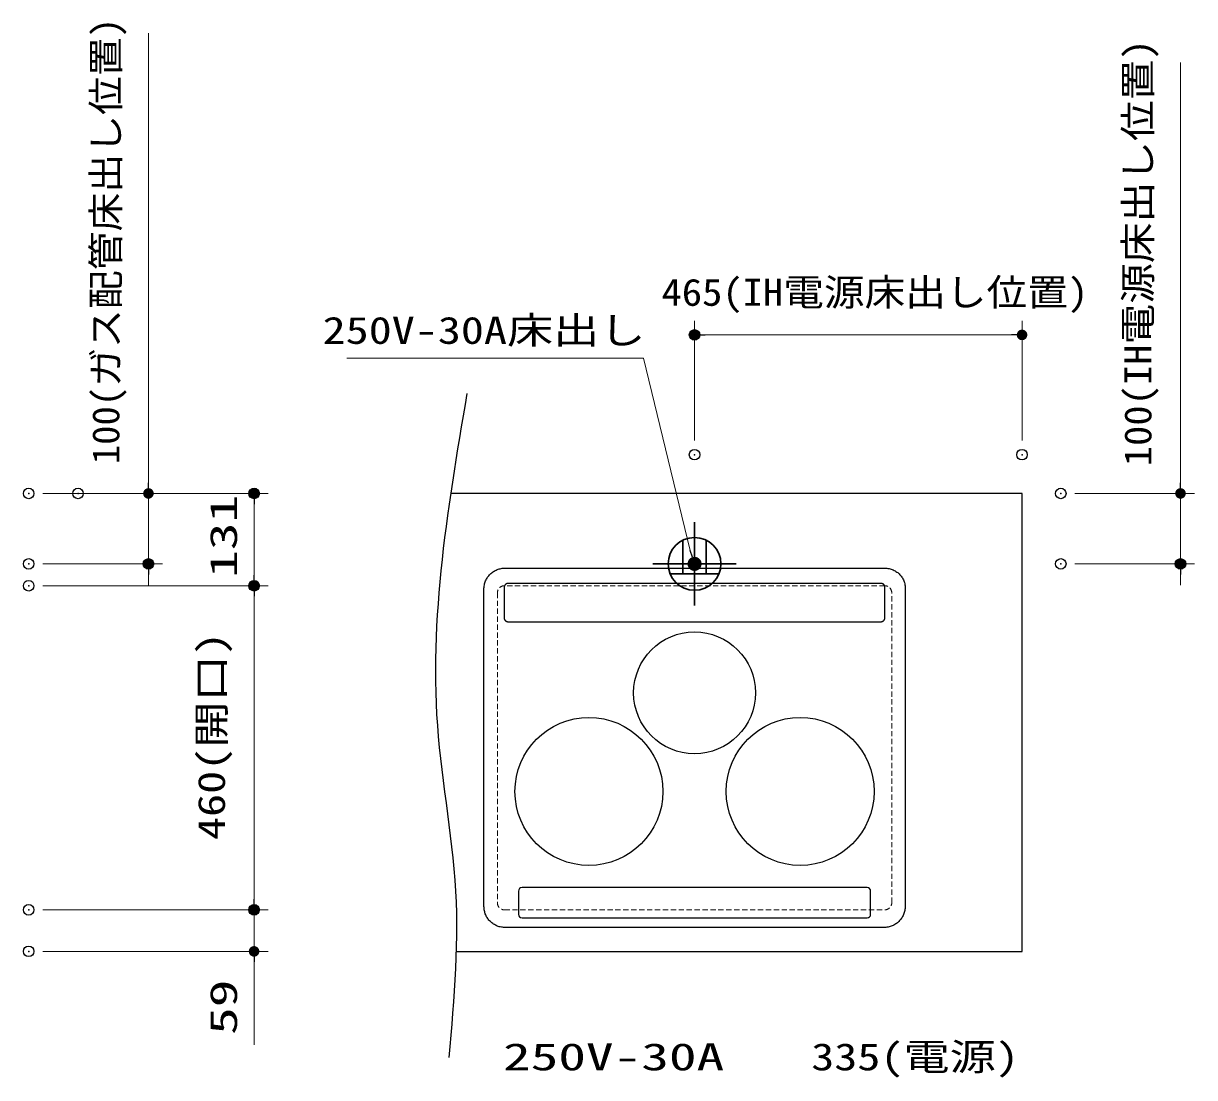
# Model space of a CAD drawing. Units: millimetres, scale not verified. Extents: x -9797 to 9797, y -4555 to 4555.
# Drawn here: x -4877 to -3214, y 806 to 2302 of the extents above; entities that cross this region are included whole.
import ezdxf
from ezdxf.enums import TextEntityAlignment as Align

# ---------------------------------------------------------------- set-up
doc = ezdxf.new("R2010")
doc.units = ezdxf.units.MM
doc.header["$LTSCALE"] = 30
doc.header["$PDMODE"] = 32
doc.header["$PDSIZE"] = 15
doc.linetypes.add('USER1', pattern=[0.375, 0.25, -0.125])
for name, color, linetype, lineweight in [('0-1_0', 7, 'Continuous', 25), ('0-2_細線ﾚｲﾔｰ', 91, 'Continuous', 5), ('0-3_寸法ﾚｲﾔｰ', 30, 'Continuous', 13), ('0-4_DEFPOINTS', 7, 'Continuous', 25), ('0-5_1', 7, 'Continuous', 25)]:
    doc.layers.add(name, color=color, linetype=linetype, lineweight=lineweight)
doc.styles.add('ＭＳ ゴシック', font='')
doc.styles.get('ＭＳ ゴシック').set_extended_font_data('MS Gothic')

# ---------------------------------------------------------------- blocks, each defined once
blk = doc.blocks.new('_DOT')
at = {"layer": '0-1_0', "color": 30}
blk.add_line((-15, 0), (-30, 0), dxfattribs=at)
for points in [[(0, 0), (-15, 0), (-14.88, 1.88)], [(0, 0), (-14.88, -1.88), (-15, 0)], [(0, 0), (-14.88, 1.88), (-14.53, 3.73)], [(0, 0), (-14.53, -3.73), (-14.88, -1.88)], [(0, 0), (-14.53, 3.73), (-13.95, 5.52)], [(0, 0), (-13.95, -5.52), (-14.53, -3.73)], [(0, 0), (-13.95, 5.52), (-13.14, 7.23)], [(0, 0), (-13.14, -7.23), (-13.95, -5.52)], [(0, 0), (-13.14, 7.23), (-12.14, 8.82)], [(0, 0), (-12.14, -8.82), (-13.14, -7.23)], [(0, 0), (-12.14, 8.82), (-10.93, 10.27)], [(0, 0), (-10.93, -10.27), (-12.14, -8.82)], [(0, 0), (-10.93, 10.27), (-9.56, 11.56)], [(0, 0), (-9.56, -11.56), (-10.93, -10.27)], [(0, 0), (-9.56, 11.56), (-8.04, 12.66)], [(0, 0), (-8.04, -12.66), (-9.56, -11.56)], [(0, 0), (-8.04, 12.66), (-6.39, 13.57)], [(0, 0), (-6.39, -13.57), (-8.04, -12.66)], [(0, 0), (-6.39, 13.57), (-4.64, 14.27)], [(0, 0), (-4.64, -14.27), (-6.39, -13.57)], [(0, 0), (-4.64, 14.27), (-2.81, 14.73)], [(0, 0), (-2.81, -14.73), (-4.64, -14.27)], [(0, 0), (-2.81, 14.73), (-0.94, 14.97)], [(0, 0), (-0.94, -14.97), (-2.81, -14.73)], [(0, 0), (-0.94, 14.97), (0.94, 14.97)], [(0, 0), (0.94, -14.97), (-0.94, -14.97)], [(0, 0), (0.94, 14.97), (2.81, 14.73)], [(0, 0), (2.81, 14.73), (4.64, 14.27)], [(0, 0), (4.64, 14.27), (6.39, 13.57)], [(0, 0), (6.39, 13.57), (8.04, 12.66)], [(0, 0), (8.04, 12.66), (9.56, 11.56)], [(0, 0), (9.56, 11.56), (10.93, 10.27)], [(0, 0), (10.93, 10.27), (12.14, 8.82)], [(0, 0), (12.14, 8.82), (13.14, 7.23)], [(0, 0), (13.14, 7.23), (13.95, 5.52)], [(0, 0), (13.95, 5.52), (14.53, 3.73)], [(0, 0), (14.53, 3.73), (14.88, 1.88)], [(0, 0), (14.88, 1.88), (15, 0)], [(0, 0), (2.81, -14.73), (0.94, -14.97)], [(0, 0), (4.64, -14.27), (2.81, -14.73)], [(0, 0), (6.39, -13.57), (4.64, -14.27)], [(0, 0), (8.04, -12.66), (6.39, -13.57)], [(0, 0), (9.56, -11.56), (8.04, -12.66)], [(0, 0), (10.93, -10.27), (9.56, -11.56)], [(0, 0), (12.14, -8.82), (10.93, -10.27)], [(0, 0), (13.14, -7.23), (12.14, -8.82)], [(0, 0), (13.95, -5.52), (13.14, -7.23)], [(0, 0), (14.53, -3.73), (13.95, -5.52)], [(0, 0), (14.88, -1.88), (14.53, -3.73)], [(0, 0), (15, 0), (14.88, -1.88)]]:
    blk.add_solid(points, dxfattribs=at)
blk = doc.blocks.new('A$C5C1B3A85')
at = {"layer": '0-1_0', "color": 1, "lineweight": 30}
for p, q in [((0, 1773.4), (0, -1773.4)), ((-496.2, 1009.7), (-496.2, -426.1)), ((496.2, 1009.7), (496.2, -426.1)), ((1773.4, 0), (-1773.4, 0)), ((-1041.2, -426.1), (1041.2, -426.1))]:
    blk.add_line(p, q, dxfattribs=at)
blk.add_circle((0, 0), 1125, dxfattribs=at)

msp = doc.modelspace()

# ---------------------------------------------------------------- linework, layer by layer
at = {"layer": '0-1_0'}
for points in [[(-4246.83, 1776.8), (-4249.5, 1761.08), (-4252.16, 1745.36), (-4254.8, 1729.63), (-4257.42, 1713.91), (-4260, 1698.19), (-4262.54, 1682.47), (-4265.03, 1666.75), (-4267.46, 1651.03), (-4269.82, 1635.31), (-4272.11, 1619.59), (-4274.31, 1603.87), (-4276.42, 1588.16), (-4278.42, 1572.45), (-4280.32, 1556.73), (-4282.1, 1541.02), (-4283.75, 1525.32), (-4285.26, 1509.61), (-4286.64, 1493.9), (-4287.85, 1478.2), (-4288.91, 1462.5), (-4289.8, 1446.81), (-4290.51, 1431.11), (-4291.04, 1415.42), (-4291.36, 1399.73), (-4291.49, 1384.04), (-4291.4, 1368.36), (-4291.1, 1352.68), (-4290.56, 1337), (-4289.79, 1321.33), (-4288.77, 1305.66), (-4287.51, 1289.99), (-4286.01, 1274.33), (-4284.33, 1258.67), (-4282.49, 1243.01), (-4280.54, 1227.35), (-4278.52, 1211.69), (-4276.45, 1196.03), (-4274.38, 1180.37), (-4272.35, 1164.7)], [(-4262.11, 985), (-3458.58, 985), (-3458.58, 1635), (-4269.87, 1635)], [(-4222.59, 1499.28), (-4222.57, 1500.53), (-4222.47, 1502.07), (-4222.29, 1503.59), (-4222.03, 1505.08), (-4221.7, 1506.55), (-4221.3, 1507.99), (-4220.83, 1509.4), (-4220.29, 1510.78), (-4219.68, 1512.13), (-4219.01, 1513.43), (-4218.28, 1514.71), (-4217.49, 1515.94), (-4216.64, 1517.12), (-4215.73, 1518.27), (-4214.77, 1519.37), (-4213.76, 1520.41), (-4212.7, 1521.41), (-4211.59, 1522.36), (-4210.44, 1523.25), (-4209.24, 1524.09), (-4208, 1524.87), (-4206.72, 1525.58), (-4205.4, 1526.24), (-4204.05, 1526.83), (-4202.66, 1527.35), (-4201.24, 1527.81), (-4199.8, 1528.19), (-4198.32, 1528.5), (-4196.82, 1528.74), (-4195.3, 1528.9), (-4193.76, 1528.98), (-4192.57, 1528.99), (-4189.37, 1528.99), (-4183.19, 1528.99), (-4174.22, 1528.99), (-4162.68, 1528.99), (-4148.79, 1528.99), (-4132.75, 1528.99), (-4114.78, 1528.99)], [(-4114.78, 1528.99), (-4095.08, 1528.99), (-4073.88, 1528.99), (-4051.38, 1528.99), (-4027.79, 1528.99), (-4003.33, 1528.99), (-3978.21, 1528.99), (-3952.64, 1528.99), (-3926.83, 1528.99), (-3900.99, 1528.99), (-3875.34, 1528.99), (-3850.08, 1528.99), (-3825.44, 1528.99), (-3801.61, 1528.99), (-3778.82, 1528.99), (-3757.27, 1528.99), (-3737.18, 1528.99), (-3718.76, 1528.99), (-3702.22, 1528.99), (-3687.77, 1528.99), (-3675.62, 1528.99), (-3665.99, 1528.99), (-3659.09, 1528.99), (-3655.12, 1528.99), (-3653.79, 1528.99), (-3652.15, 1528.93), (-3650.54, 1528.79), (-3648.95, 1528.57), (-3647.4, 1528.27), (-3645.88, 1527.91), (-3644.39, 1527.47), (-3642.94, 1526.97), (-3641.53, 1526.39), (-3640.16, 1525.75), (-3638.84, 1525.05), (-3637.56, 1524.29), (-3636.33, 1523.47), (-3635.14, 1522.59), (-3634.01, 1521.66), (-3632.93, 1520.67)], [(-3632.93, 1520.67), (-3631.91, 1519.63), (-3630.94, 1518.55), (-3630.03, 1517.41), (-3629.19, 1516.24), (-3628.41, 1515.02), (-3627.69, 1513.76), (-3627.04, 1512.46), (-3626.46, 1511.12), (-3625.96, 1509.75), (-3625.52, 1508.35), (-3625.17, 1506.92), (-3624.89, 1505.45), (-3624.69, 1503.97), (-3624.57, 1502.45), (-3624.54, 1500.92), (-3624.59, 1499.36)], [(-4220.14, 1036.85), (-4220.7, 1038.22), (-4221.19, 1039.62), (-4221.61, 1041.05), (-4221.96, 1042.52), (-4222.23, 1044), (-4222.43, 1045.52), (-4222.55, 1047.05), (-4222.59, 1048.61), (-4222.59, 1049.96), (-4222.59, 1053.91), (-4222.59, 1060.27), (-4222.59, 1068.87), (-4222.59, 1079.53), (-4222.59, 1092.08), (-4222.59, 1106.33), (-4222.59, 1122.1), (-4222.59, 1139.23), (-4222.59, 1157.54), (-4222.59, 1176.84), (-4222.59, 1196.96), (-4222.59, 1217.72), (-4222.59, 1238.95), (-4222.59, 1260.47), (-4222.59, 1282.1), (-4222.59, 1303.66), (-4222.59, 1324.98), (-4222.59, 1345.87), (-4222.59, 1366.17), (-4222.59, 1385.69), (-4222.59, 1404.26), (-4222.59, 1421.7), (-4222.59, 1437.84), (-4222.59, 1452.49), (-4222.59, 1465.47), (-4222.59, 1476.62), (-4222.59, 1485.75), (-4222.59, 1492.69), (-4222.59, 1497.26), (-4222.59, 1499.28)], [(-4193.89, 1502.66), (-4193.94, 1502.38), (-4193.97, 1502.1), (-4193.99, 1501.81), (-4193.99, 1501.6), (-4193.99, 1501.39), (-4193.99, 1500.96), (-4193.99, 1500.3), (-4193.99, 1499.45), (-4193.99, 1498.41), (-4193.99, 1497.2), (-4193.99, 1495.84), (-4193.99, 1494.35), (-4193.99, 1492.73), (-4193.99, 1491.01), (-4193.99, 1489.2), (-4193.99, 1487.32), (-4193.99, 1485.38), (-4193.99, 1483.39), (-4193.99, 1481.38), (-4193.99, 1479.36), (-4193.99, 1477.35), (-4193.99, 1475.36), (-4193.99, 1473.41), (-4193.99, 1471.51), (-4193.99, 1469.68), (-4193.99, 1467.93), (-4193.99, 1466.29), (-4193.99, 1464.76), (-4193.99, 1463.36), (-4193.99, 1462.12), (-4193.99, 1461.04), (-4193.99, 1460.13), (-4193.99, 1459.43), (-4193.99, 1458.93), (-4193.99, 1458.67), (-4193.99, 1458.5), (-4193.97, 1458.21), (-4193.95, 1457.92), (-4193.9, 1457.64)], [(-4049.17, 1507.31), (-4070.82, 1507.31), (-4091.25, 1507.31), (-4110.27, 1507.31), (-4127.68, 1507.31), (-4143.29, 1507.31), (-4156.91, 1507.31), (-4168.33, 1507.31), (-4177.36, 1507.31), (-4183.81, 1507.31), (-4187.48, 1507.31), (-4188.37, 1507.31), (-4188.66, 1507.3), (-4188.95, 1507.27), (-4189.24, 1507.23), (-4189.52, 1507.18), (-4189.79, 1507.11), (-4190.06, 1507.03), (-4190.32, 1506.93), (-4190.58, 1506.83), (-4190.83, 1506.71), (-4191.07, 1506.58), (-4191.31, 1506.44), (-4191.54, 1506.29), (-4191.76, 1506.12), (-4191.97, 1505.95), (-4192.18, 1505.77), (-4192.37, 1505.58), (-4192.56, 1505.37), (-4192.74, 1505.16), (-4192.9, 1504.95), (-4193.06, 1504.72), (-4193.21, 1504.49), (-4193.34, 1504.24), (-4193.46, 1504), (-4193.57, 1503.74), (-4193.67, 1503.48), (-4193.76, 1503.21), (-4193.83, 1502.94), (-4193.89, 1502.66)], [(-3654.54, 1505.27), (-3654.72, 1505.47), (-3654.91, 1505.67), (-3655.11, 1505.86), (-3655.32, 1506.03), (-3655.54, 1506.2), (-3655.76, 1506.36), (-3655.99, 1506.51), (-3656.23, 1506.64), (-3656.48, 1506.77), (-3656.74, 1506.88), (-3657, 1506.98), (-3657.26, 1507.07), (-3657.53, 1507.14), (-3657.81, 1507.2), (-3658.09, 1507.25), (-3658.38, 1507.29), (-3658.67, 1507.3), (-3658.96, 1507.31), (-3661.1, 1507.31), (-3666.11, 1507.31), (-3673.82, 1507.31), (-3684.01, 1507.31), (-3696.49, 1507.31), (-3711.08, 1507.31), (-3727.57, 1507.31), (-3745.77, 1507.31), (-3765.48, 1507.31), (-3786.52, 1507.31), (-3808.68, 1507.31), (-3831.76, 1507.31), (-3855.58, 1507.31), (-3879.94, 1507.31), (-3904.65, 1507.31), (-3929.5, 1507.31), (-3954.31, 1507.31), (-3978.87, 1507.31), (-4003, 1507.31), (-4026.5, 1507.31), (-4049.17, 1507.31)], [(-3653.2, 1464.01), (-3653.2, 1465.47), (-3653.2, 1467.05), (-3653.2, 1468.75), (-3653.2, 1470.54), (-3653.2, 1472.4), (-3653.2, 1474.33), (-3653.2, 1476.3), (-3653.2, 1478.31), (-3653.2, 1480.32), (-3653.2, 1482.34), (-3653.2, 1484.34), (-3653.2, 1486.3), (-3653.2, 1488.22), (-3653.2, 1490.07), (-3653.2, 1491.84), (-3653.2, 1493.51), (-3653.2, 1495.08), (-3653.2, 1496.51), (-3653.2, 1497.8), (-3653.2, 1498.92), (-3653.2, 1499.88), (-3653.2, 1500.64), (-3653.2, 1501.19), (-3653.2, 1501.52), (-3653.2, 1501.65), (-3653.21, 1501.95), (-3653.24, 1502.23), (-3653.28, 1502.52), (-3653.33, 1502.8), (-3653.39, 1503.07), (-3653.47, 1503.34), (-3653.57, 1503.61), (-3653.67, 1503.86), (-3653.79, 1504.11), (-3653.91, 1504.36), (-3654.05, 1504.6), (-3654.2, 1504.83), (-3654.37, 1505.05), (-3654.54, 1505.27)], [(-3624.59, 1499.36), (-3624.59, 1498.01), (-3624.59, 1494.06), (-3624.59, 1487.7), (-3624.59, 1479.1), (-3624.59, 1468.44), (-3624.59, 1455.9), (-3624.59, 1441.65), (-3624.59, 1425.87), (-3624.59, 1408.74), (-3624.59, 1390.43), (-3624.59, 1371.13), (-3624.59, 1351.01), (-3624.59, 1330.25), (-3624.59, 1309.02), (-3624.59, 1287.5), (-3624.59, 1265.87), (-3624.59, 1244.31), (-3624.59, 1222.99), (-3624.59, 1202.1), (-3624.59, 1181.8), (-3624.59, 1162.28), (-3624.59, 1143.71), (-3624.59, 1126.27), (-3624.59, 1110.13), (-3624.59, 1095.48), (-3624.59, 1082.5), (-3624.59, 1071.35), (-3624.59, 1062.22), (-3624.59, 1055.28), (-3624.59, 1050.71), (-3624.59, 1048.69), (-3624.61, 1047.44), (-3624.71, 1045.9), (-3624.89, 1044.38), (-3625.15, 1042.89), (-3625.48, 1041.42), (-3625.88, 1039.98), (-3626.35, 1038.57), (-3626.89, 1037.19)], [(-3658.9, 1452.92), (-3658.61, 1452.93), (-3658.32, 1452.95), (-3658.03, 1452.99), (-3657.75, 1453.04), (-3657.48, 1453.1), (-3657.21, 1453.18), (-3656.94, 1453.27), (-3656.68, 1453.37), (-3656.43, 1453.49), (-3656.19, 1453.61), (-3655.95, 1453.75), (-3655.71, 1453.9), (-3655.49, 1454.06), (-3655.28, 1454.23), (-3655.07, 1454.41), (-3654.87, 1454.6), (-3654.68, 1454.8), (-3654.5, 1455.01), (-3654.33, 1455.23), (-3654.17, 1455.45), (-3654.02, 1455.68), (-3653.89, 1455.92), (-3653.76, 1456.17), (-3653.65, 1456.42), (-3653.55, 1456.68), (-3653.46, 1456.95), (-3653.38, 1457.22), (-3653.32, 1457.49), (-3653.27, 1457.78), (-3653.23, 1458.06), (-3653.21, 1458.35), (-3653.2, 1458.62), (-3653.2, 1458.76), (-3653.2, 1459.14), (-3653.2, 1459.74), (-3653.2, 1460.54), (-3653.2, 1461.53), (-3653.2, 1462.69), (-3653.2, 1464.01)], [(-4193.9, 1457.64), (-4193.85, 1457.36), (-4193.78, 1457.09), (-4193.7, 1456.82), (-4193.6, 1456.56), (-4193.49, 1456.3), (-4193.37, 1456.05), (-4193.24, 1455.81), (-4193.1, 1455.57), (-4192.95, 1455.34), (-4192.78, 1455.12), (-4192.61, 1454.91), (-4192.42, 1454.71), (-4192.23, 1454.51), (-4192.03, 1454.33), (-4191.82, 1454.15), (-4191.6, 1453.98), (-4191.37, 1453.83), (-4191.13, 1453.68), (-4190.89, 1453.55), (-4190.64, 1453.43), (-4190.39, 1453.32), (-4190.13, 1453.22), (-4189.86, 1453.14), (-4189.59, 1453.07), (-4189.31, 1453.01), (-4189.02, 1452.97), (-4188.74, 1452.94), (-4188.45, 1452.92), (-4188.11, 1452.92), (-4186.57, 1452.92), (-4183.46, 1452.92), (-4178.78, 1452.92), (-4172.54, 1452.92), (-4164.76, 1452.92), (-4155.44, 1452.92), (-4144.59, 1452.92), (-4132.21, 1452.92), (-4118.33, 1452.92), (-4102.93, 1452.92)], [(-4102.93, 1452.92), (-4086.05, 1452.92), (-4067.67, 1452.92), (-4047.81, 1452.92), (-4026.48, 1452.92), (-4003.69, 1452.92), (-3979.45, 1452.92), (-3953.76, 1452.92), (-3926.63, 1452.92), (-3898.07, 1452.92), (-3868.09, 1452.92), (-3836.7, 1452.92), (-3803.91, 1452.92), (-3769.73, 1452.92), (-3734.15, 1452.92), (-3697.2, 1452.92), (-3658.88, 1452.92)], [(-4272.35, 1164.7), (-4270.39, 1149.03), (-4268.54, 1133.36), (-4266.84, 1117.68), (-4265.32, 1101.99), (-4264.03, 1086.3), (-4262.99, 1070.6), (-4262.25, 1054.89), (-4261.79, 1039.17), (-4261.59, 1023.44), (-4261.64, 1007.71), (-4261.92, 991.97), (-4262.4, 976.22), (-4263.06, 960.47), (-4263.88, 944.71), (-4264.84, 928.95), (-4265.93, 913.19), (-4267.12, 897.42), (-4268.39, 881.65), (-4269.72, 865.88), (-4271.1, 850.1), (-4272.49, 834.33)], [(-3920.36, 1018.99), (-3946.2, 1018.99), (-3971.85, 1018.99), (-3997.1, 1018.99), (-4021.75, 1018.99), (-4045.57, 1018.99), (-4068.37, 1018.99), (-4089.91, 1018.99), (-4110, 1018.99), (-4128.43, 1018.99), (-4144.97, 1018.99), (-4159.42, 1018.99), (-4171.57, 1018.99), (-4181.2, 1018.99), (-4188.1, 1018.99), (-4192.06, 1018.99), (-4193.37, 1018.99), (-4194.92, 1019.05), (-4196.45, 1019.19), (-4197.95, 1019.41), (-4199.43, 1019.7), (-4200.89, 1020.07), (-4202.31, 1020.5), (-4203.7, 1021.01), (-4205.07, 1021.58), (-4206.39, 1022.22), (-4207.68, 1022.92), (-4208.93, 1023.69), (-4210.14, 1024.51), (-4211.31, 1025.38), (-4212.43, 1026.32), (-4213.5, 1027.3), (-4214.52, 1028.34), (-4215.5, 1029.43), (-4216.42, 1030.56), (-4217.28, 1031.73), (-4218.09, 1032.95), (-4218.83, 1034.21), (-4219.52, 1035.51), (-4220.14, 1036.85)], [(-3626.89, 1037.19), (-3627.5, 1035.84), (-3628.17, 1034.54), (-3628.9, 1033.27), (-3629.69, 1032.04), (-3630.54, 1030.85), (-3631.45, 1029.7), (-3632.41, 1028.61), (-3633.42, 1027.56), (-3634.48, 1026.56), (-3635.59, 1025.61), (-3636.75, 1024.72), (-3637.94, 1023.89), (-3639.18, 1023.11), (-3640.46, 1022.39), (-3641.78, 1021.74), (-3643.13, 1021.15), (-3644.52, 1020.62), (-3645.94, 1020.17), (-3647.39, 1019.79), (-3648.86, 1019.48), (-3650.36, 1019.24), (-3651.88, 1019.08), (-3653.43, 1019), (-3654.62, 1018.99), (-3657.81, 1018.99), (-3664, 1018.99), (-3672.97, 1018.99), (-3684.51, 1018.99), (-3698.4, 1018.99), (-3714.44, 1018.99), (-3732.41, 1018.99), (-3752.1, 1018.99), (-3773.31, 1018.99), (-3795.81, 1018.99), (-3819.39, 1018.99), (-3843.85, 1018.99), (-3868.98, 1018.99), (-3894.55, 1018.99), (-3920.36, 1018.99)]]:
    msp.add_lwpolyline(points, dxfattribs=at)
for centre, radius in [((-3923.6, 1351.99), 86.5), ((-4073.6, 1211.99), 105), ((-3773.6, 1211.99), 105)]:
    msp.add_circle(centre, radius, dxfattribs=at)
at = {"layer": '0-2_細線ﾚｲﾔｰ', "linetype": 'USER1', "lineweight": 9}
for p, q in [((-3653.58, 1504), (-4193.58, 1504)), ((-4203.58, 1494), (-4203.58, 1054)), ((-3643.58, 1054), (-3643.58, 1494)), ((-4193.58, 1044), (-3653.58, 1044))]:
    msp.add_line(p, q, dxfattribs=at)
for centre, start, end in [((-4193.58, 1494), 90, 180), ((-3653.58, 1494), 0, 90), ((-4193.58, 1054), 180, 270), ((-3653.58, 1054), 270, 0)]:
    msp.add_arc(centre, 10, start, end, dxfattribs=at)
at = {"layer": '0-3_寸法ﾚｲﾔｰ'}
for p, q in [((-4699.06, 1635), (-4699.06, 2288.43)), ((-3233.58, 1635), (-3233.58, 2246.71)), ((-3923.58, 1710), (-3923.58, 1880)), ((-3458.58, 1710), (-3458.58, 1880)), ((-3473.58, 1860), (-3908.58, 1860)), ((-4699.06, 1650), (-4699.06, 1665)), ((-3233.58, 1650), (-3233.58, 1665)), ((-4849.06, 1635), (-4679.06, 1635)), ((-4779.06, 1635), (-4529.06, 1635)), ((-4699.06, 1635), (-4699.06, 1535)), ((-3383.58, 1635), (-3213.58, 1635)), ((-3233.58, 1635), (-3233.58, 1535)), ((-4549.06, 1519), (-4549.06, 1620)), ((-4849.06, 1535), (-4679.06, 1535)), ((-3383.58, 1535), (-3213.58, 1535)), ((-4699.06, 1520), (-4699.06, 1505)), ((-3233.58, 1520), (-3233.58, 1505)), ((-4849.06, 1504), (-4529.06, 1504)), ((-4849.06, 1504), (-4529.06, 1504)), ((-4549.06, 1059), (-4549.06, 1489)), ((-4549.06, 1059), (-4549.06, 1074)), ((-4849.06, 1044), (-4529.06, 1044)), ((-4849.06, 1044), (-4529.06, 1044)), ((-4549.06, 985), (-4549.06, 1044)), ((-4849.06, 985), (-4529.06, 985)), ((-4549.06, 985), (-4549.06, 852.14)), ((-4549.06, 970), (-4549.06, 955))]:
    msp.add_line(p, q, dxfattribs=at)
msp.add_lwpolyline([(-4417.36, 1827.19), (-3996.26, 1827.19), (-3929.62, 1554.06)], dxfattribs=at)
at = {"layer": '0-4_DEFPOINTS'}
for p in [(-3923.58, 1860), (-3923.58, 1690), (-3458.58, 1690), (-4869.06, 1635), (-4799.06, 1635), (-4549.06, 1635), (-3403.58, 1635), (-4869.06, 1535), (-4699.06, 1535), (-3403.58, 1535), (-3233.58, 1535), (-4869.06, 1504), (-4549.06, 1504), (-4869.06, 1044), (-4549.06, 1044), (-4869.06, 985)]:
    msp.add_point(p, dxfattribs=at)
at = {"layer": '0-5_1'}
for p, q in [((-4173.59, 1070.49), (-4173.59, 1037.54)), ((-3678.59, 1075.49), (-4168.59, 1075.49)), ((-3673.59, 1037.54), (-3673.59, 1070.49)), ((-4168.59, 1032.54), (-3678.59, 1032.54))]:
    msp.add_line(p, q, dxfattribs=at)
for centre, start, end in [((-4168.59, 1070.49), 90, 180), ((-3678.59, 1070.49), 0, 90), ((-4168.59, 1037.54), 180, 270), ((-3678.59, 1037.54), 270, 0)]:
    msp.add_arc(centre, 5, start, end, dxfattribs=at)

# ---------------------------------------------------------------- block references
at = {"layer": '0-1_0', "xscale": 0.03333333, "yscale": 0.03333333}
msp.add_blockref('A$C5C1B3A85', (-3923.58, 1535), dxfattribs=at)
at = {"layer": '0-3_寸法ﾚｲﾔｰ'}
for p, xscale, yscale, rotation in [((-3923.58, 1860), 0.5, 0.5, 180), ((-4699.06, 1635), 0.5, 0.5, 270), ((-3233.58, 1635), 0.5, 0.5, 270), ((-4549.06, 1635), 0.5, 0.5, 90), ((-3923.58, 1535), 0.6666667, 0.6666667, 287.59906), ((-4699.06, 1535), 0.5, 0.5, 90), ((-3233.58, 1535), 0.5, 0.5, 90), ((-4549.06, 1504), 0.5, 0.5, 270), ((-4549.06, 1504), 0.5, 0.5, 90), ((-4549.06, 1044), 0.5, 0.5, 270), ((-4549.06, 1044), 0.5, 0.5, 270), ((-4549.06, 985), 0.5, 0.5, 90)]:
    msp.add_blockref('_DOT', p, dxfattribs=dict(at, xscale=xscale, yscale=yscale, rotation=rotation))
at = {"layer": '0-3_寸法ﾚｲﾔｰ', "xscale": 0.5, "yscale": 0.5}
msp.add_blockref('_DOT', (-3458.58, 1860), dxfattribs=at)

# ---------------------------------------------------------------- texts
at = {"layer": '0-3_寸法ﾚｲﾔｰ', "style": 'ＭＳ ゴシック'}
for s, height, width, p in [('100(ガス配管床出し位置)', 38.48, 1.05, (-4728.8, 1676.43)), ('100(IH電源床出し位置)', 38.49, 1.1, (-3263.32, 1673.57)), ('131', 38.49, 1.5, (-4561.66, 1515.21)), ('460(開口)', 38.49, 1.25, (-4578.8, 1143.14)), ('59', 38.49, 1.5, (-4561.66, 866.43))]:
    msp.add_text(s, height=height, rotation=90, dxfattribs=dict(at, width=width)).set_placement(p, align=Align.BOTTOM_LEFT)
for s, width, p in [('465(IH電源床出し位置)', 1.1, (-3970.5, 1889.74)), ('335(電源)', 1.25, (-3757.93, 804.61))]:
    msp.add_text(s, height=38.49, dxfattribs=dict(at, width=width)).set_placement(p, align=Align.BOTTOM_LEFT)
at = {"layer": '0-3_寸法ﾚｲﾔｰ', "color": 7, "style": 'ＭＳ ゴシック'}
for s, width, p in [('250V-30A床出し', 1.25, (-4451.71, 1835.74)), ('250V-30A', 1.5, (-4195.58, 804.62))]:
    msp.add_text(s, height=38.48, dxfattribs=dict(at, width=width)).set_placement(p, align=Align.BOTTOM_LEFT)

doc.saveas('drawing.dxf')
